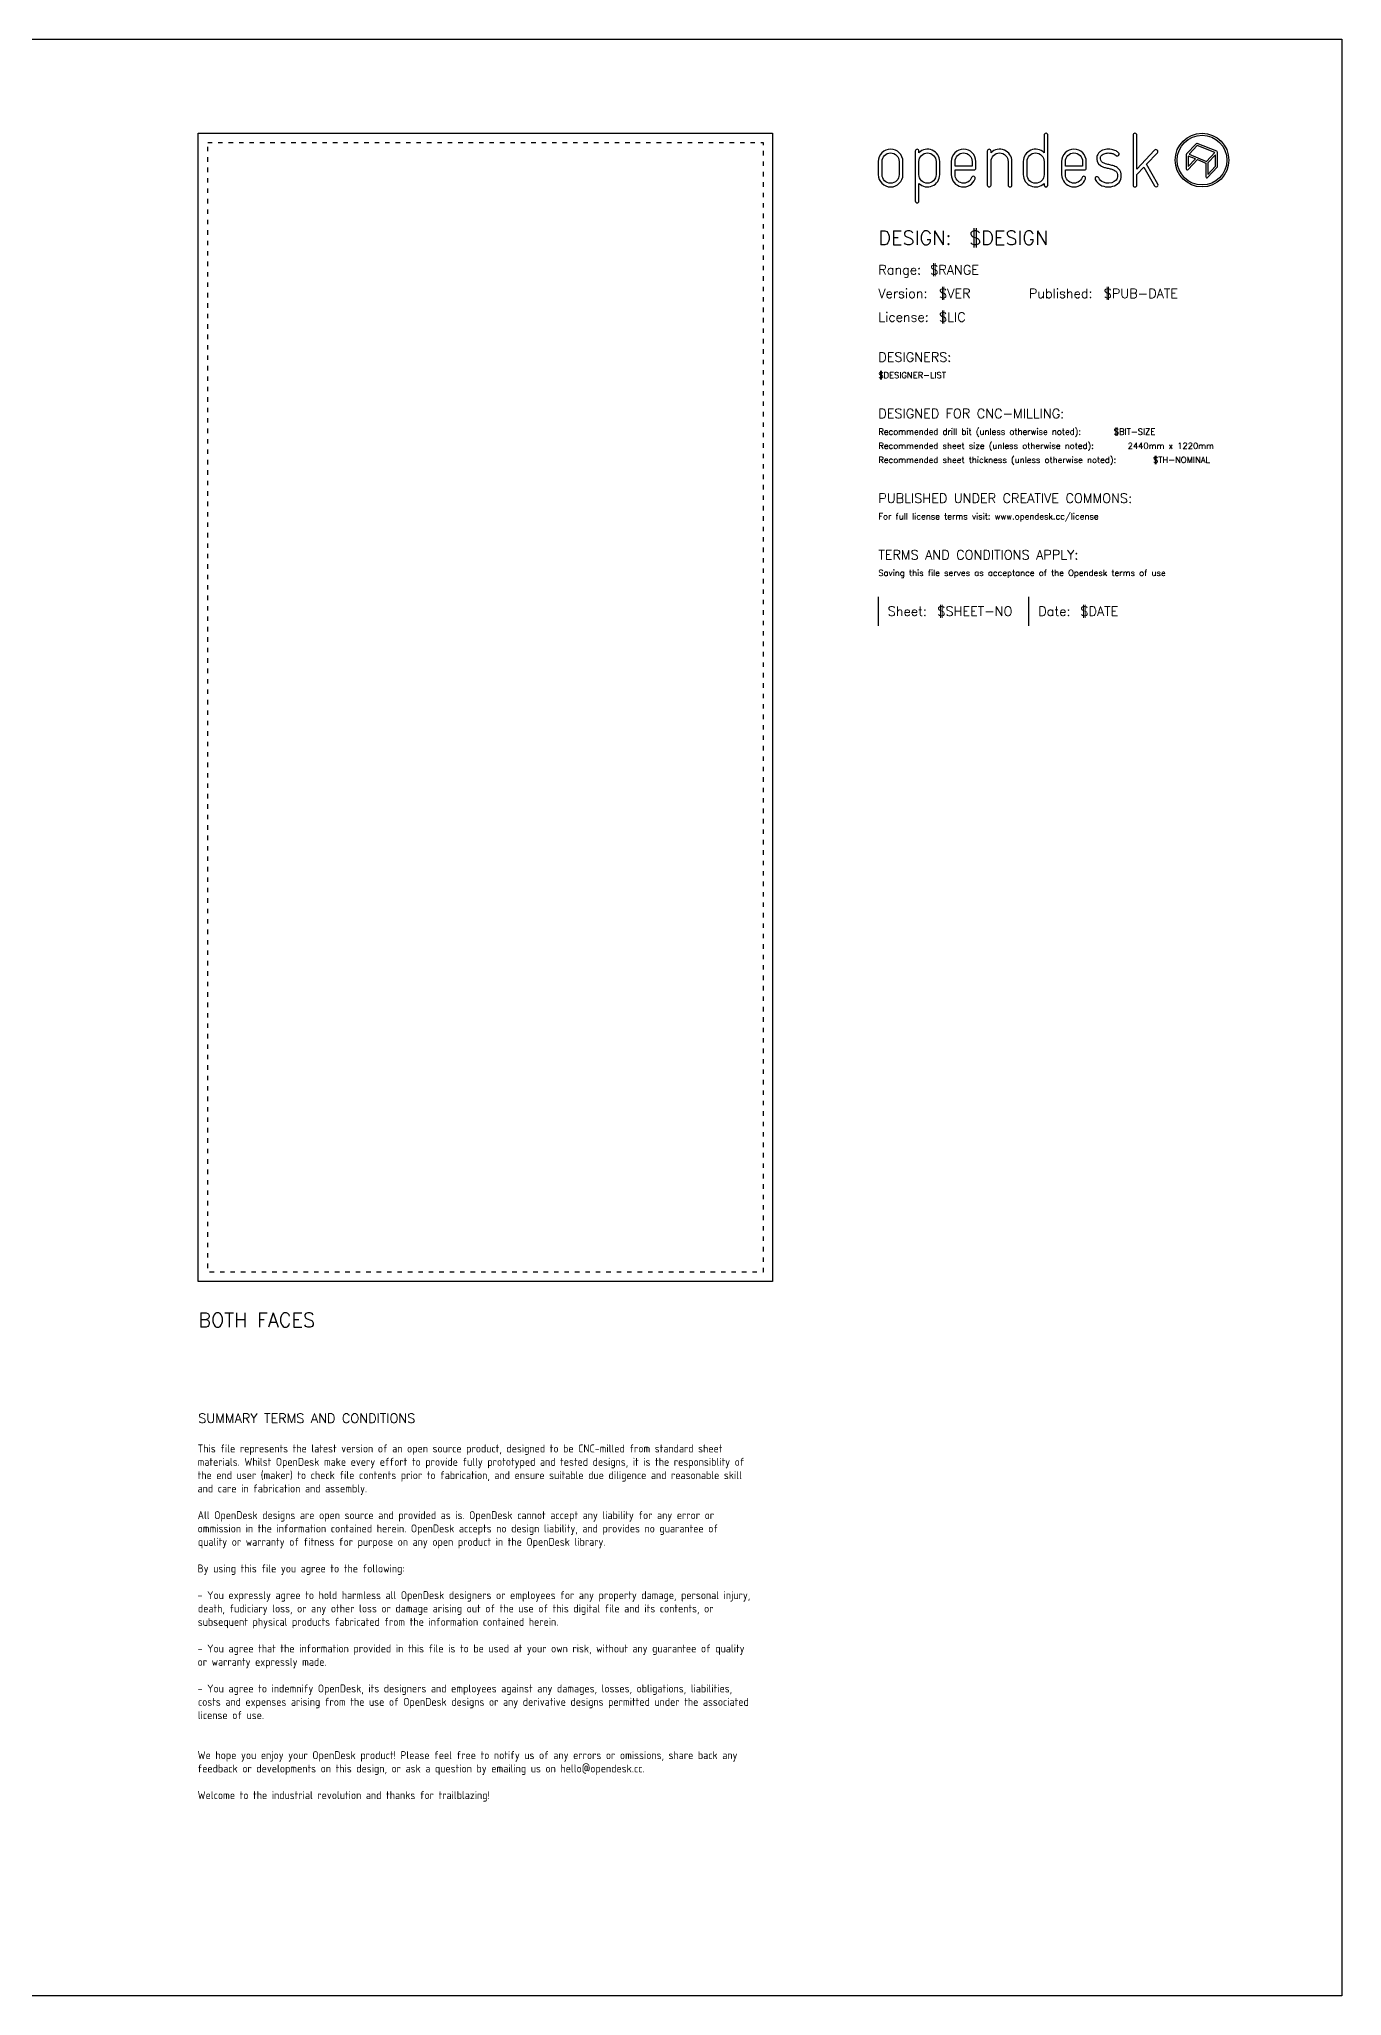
# Model space of a CAD drawing. Extents: x -300 to 5880, y -300 to 4158.
# Drawn here: x 3112 to 5880, y 0 to 4158 of the extents above; entities that cross this region are included whole.
import ezdxf
from ezdxf.enums import TextEntityAlignment as Align

# ---------------------------------------------------------------- set-up
doc = ezdxf.new("R2010")
doc.units = 0
doc.linetypes.add('DGN_STYLE_5', pattern=[22.17944, 9.505474, -12.673965])
doc.layers.add('00-NOPRINT_TEXT', color=7, linetype='CONTINUOUS')
doc.layers.add('00_NOPRINT_TOLERANCE', color=7, linetype='DGN_STYLE_5')
doc.layers.add('BOARD_$TH-NOMINAL', color=3, linetype='CONTINUOUS', lineweight=30)
doc.styles.add('OD-ISOCP-17', font='isocp.shx', dxfattribs={"height": 17})
doc.styles.add('OD-SIMPLEX-13', font='simplex.shx', dxfattribs={"height": 13})
doc.styles.add('OD-SIMPLEX-20', font='simplex.shx', dxfattribs={"height": 20})
doc.styles.add('OD-SIMPLEX-30', font='simplex.shx', dxfattribs={"height": 30})

msp = doc.modelspace()

# ---------------------------------------------------------------- linework, layer by layer
at = {"layer": '00-NOPRINT_TEXT', "color": 7}
for p, q in [((4895, 2973), (4895, 2911.3)), ((5214.8, 2911.3), (5214.8, 2973))]:
    msp.add_line(p, q, dxfattribs=at)
at = {"layer": '00-NOPRINT_TEXT', "flags": 128}
msp.add_lwpolyline([(0, 4158), (5880, 4158), (5880, 0), (0, 0)], close=True, dxfattribs=at)
at = {"layer": '00-NOPRINT_TEXT'}
for points in [[(5203, 3870.1, 0.662711), (5247.4, 3851.4), (5247.4, 3848, 1), (5255.3, 3848), (5255.3, 3954, 1), (5247.4, 3954), (5247.4, 3916.7, 0.662711), (5203, 3898)], [(5459.1, 3886), (5482.1, 3846, 1), (5489, 3850), (5464.8, 3892.1), (5487.9, 3916.6, 1), (5482.1, 3922), (5444.4, 3881.9), (5444.4, 3954, 1), (5436.4, 3954), (5436.4, 3848, 1), (5444.4, 3848), (5444.4, 3870.4)], [(4895, 3898), (4895, 3870.1, 1), (4947.3, 3870.1), (4947.3, 3898, 1)], [(4939.3, 3898), (4939.3, 3870.1, -1), (4902.9, 3870.1), (4902.9, 3898, -1)], [(5025.6, 3898, 0.662711), (4981.3, 3916.7), (4981.3, 3920.1, 1), (4973.4, 3920.1), (4973.4, 3814.1, 1), (4981.3, 3814.1), (4981.3, 3851.4, 0.662711), (5025.6, 3870.1)], [(4981.3, 3898, -1), (5017.7, 3898), (5017.7, 3870.1, -1), (4981.3, 3870.1)], [(5102.3, 3898, 1), (5050, 3898), (5050, 3870.1, 0.839291), (5100.7, 3861.2, 1), (5093.3, 3863.9, -0.839291), (5058, 3870.1), (5058, 3880.1), (5098.3, 3880.1, 0.414214), (5102.3, 3884.1)], [(5094.4, 3888.1), (5058, 3888.1), (5058, 3898, -1), (5094.4, 3898)], [(5178.9, 3898, 0.662711), (5134.5, 3916.7), (5134.5, 3920.1, 1), (5126.6, 3920.1), (5126.6, 3848, 1), (5134.5, 3848), (5134.5, 3898, -1), (5170.9, 3898), (5170.9, 3848, 1), (5178.9, 3848)], [(5247.4, 3870.1, -1), (5211, 3870.1), (5211, 3898, -1), (5247.4, 3898)], [(5336.9, 3898, 1), (5284.6, 3898), (5284.6, 3870.1, 0.839291), (5335.3, 3861.2, 1), (5327.9, 3863.9, -0.839291), (5292.6, 3870.1), (5292.6, 3880.1), (5332.9, 3880.1, 0.414214), (5336.9, 3884.1)], [(5329, 3888.1), (5292.6, 3888.1), (5292.6, 3898, -1), (5329, 3898)], [(5400.1, 3920.3, 0.045707), (5395.6, 3922.3, 0.040194), (5390.8, 3923.5, 0.040556), (5383.5, 3924, 0.094973), (5371.7, 3921.8, 0.070872), (5365.8, 3918.4, 0.048346), (5363.1, 3915.9, 0.04488), (5361.1, 3913.1, 0.072273), (5359.4, 3908.6, 0.309308), (5366.9, 3889.4, 0.053458), (5372, 3886.7, 0.041245), (5379.1, 3884.5, -0.005863), (5387.4, 3882.6, -0.030773), (5394.7, 3880.3, -0.132607), (5400.9, 3875.8, -0.093408), (5402.4, 3872.9, -0.14847), (5402.6, 3862.7, -0.201639), (5396.5, 3855.2, -0.222831), (5373.2, 3853.9, -0.190617), (5363.3, 3863.4, 1), (5356.1, 3860, 0.190617), (5370.2, 3846.5, 0.222831), (5400.2, 3848.2, 0.201639), (5410.2, 3860.4, 0.14847), (5410, 3875.3, 0.093408), (5407, 3880.8, 0.132607), (5397.5, 3887.7, 0.030773), (5389.3, 3890.3, 0.005863), (5380.8, 3892.3, -0.041245), (5374.9, 3894.1, -0.053458), (5371.4, 3896, -0.305258), (5367.1, 3906.7, -0.07419), (5368, 3909.1, -0.042878), (5369.1, 3910.7, -0.048346), (5370.7, 3912.1, -0.070872), (5374.6, 3914.4, -0.094973), (5383.5, 3916.1, -0.040556), (5389.6, 3915.6, -0.040194), (5393.1, 3914.7, -0.045707), (5396.3, 3913.3, -0.062202), (5400.1, 3910.6, 1), (5405.5, 3916.4, 0.062202)], [(5615.1, 3885.8, 0.190898), (5615.7, 3887.3), (5615.7, 3917.6, 0.306072), (5614.4, 3919.6), (5572.8, 3936.3, 0.309065), (5570.5, 3935.8), (5550.1, 3914, 0.190898), (5549.5, 3912.6), (5549.5, 3882.2, 0.679405), (5553.1, 3880.8), (5572.9, 3901.9), (5591.1, 3894.5), (5591.1, 3865.5, 0.679405), (5594.7, 3864.1)]]:
    msp.add_lwpolyline(points, format="xyb", close=True, dxfattribs=at)
for points in [[(5553.7, 3909.6), (5553.7, 3887.4), (5568.8, 3903.5)], [(5592.6, 3898.3), (5610, 3916.9), (5572.6, 3931.9), (5555.2, 3913.4)], [(5595.2, 3870.7), (5611.5, 3888.1), (5611.5, 3912.4), (5595.2, 3895.1)]]:
    msp.add_lwpolyline(points, close=True, dxfattribs=at)
for radius in [57, 52.9]:
    msp.add_circle((5582.9, 3901), radius, dxfattribs=at)
at = {"layer": '00_NOPRINT_TOLERANCE', "flags": 128}
for points in [[(3450, 3958), (4670, 3958), (4670, 1518), (3450, 1518)], [(3470, 3938), (4650, 3938), (4650, 1538), (3470, 1538)]]:
    msp.add_lwpolyline(points, close=True, dxfattribs=at)
at = {"layer": 'BOARD_$TH-NOMINAL', "flags": 128}
msp.add_lwpolyline([(3450, 3958), (4670, 3958), (4670, 1518), (3450, 1518)], close=True, dxfattribs=at)

# ---------------------------------------------------------------- texts
at = {"layer": '00-NOPRINT_TEXT'}
for s, height, style, p in [('DESIGN:', 30, 'OD-SIMPLEX-30', (4895, 3720.9)), ('$DESIGN', 30, 'OD-SIMPLEX-30', (5087.8, 3720.9)), ('Range:', 20, 'OD-SIMPLEX-20', (4895, 3657.9)), ('$RANGE', 20, 'OD-SIMPLEX-20', (5005.3, 3657.9)), ('Version:', 20, 'OD-SIMPLEX-20', (4895, 3607.7)), ('$VER', 20, 'OD-SIMPLEX-20', (5024.2, 3607.7)), ('Published:', 20, 'OD-SIMPLEX-20', (5214.8, 3607.7)), ('$PUB-DATE', 20, 'OD-SIMPLEX-20', (5374.1, 3607.7)), ('License:', 20, 'OD-SIMPLEX-20', (4895, 3557.4)), ('$LIC', 20, 'OD-SIMPLEX-20', (5024.2, 3557.4)), ('$DESIGNER-LIST', 13, 'OD-SIMPLEX-13', (4895, 3437.4)), ('DESIGNERS:', 20, 'OD-SIMPLEX-20', (4895, 3472.4)), ('DESIGNED FOR CNC-MILLING:', 20, 'OD-SIMPLEX-20', (4895, 3352.4)), ('Recommended drill bit (unless otherwise noted):', 13, 'OD-SIMPLEX-13', (4895, 3317.4)), ('$BIT-SIZE', 13, 'OD-SIMPLEX-13', (5395.5, 3317.4)), ('Recommended sheet size (unless otherwise noted):', 13, 'OD-SIMPLEX-13', (4895, 3287.4)), ('2440mm x 1220mm', 13, 'OD-SIMPLEX-13', (5424.9, 3287.4)), ('Recommended sheet thickness (unless otherwise noted):', 13, 'OD-SIMPLEX-13', (4895, 3257.4)), ('$TH-NOMINAL', 13, 'OD-SIMPLEX-13', (5478.8, 3257.4)), ('PUBLISHED UNDER CREATIVE COMMONS:', 20, 'OD-SIMPLEX-20', (4895, 3172.4)), ('For full license terms visit: www.opendesk.cc/license', 13, 'OD-SIMPLEX-13', (4895, 3137.4)), ('TERMS AND CONDITIONS APPLY:', 20, 'OD-SIMPLEX-20', (4895, 3052.3)), ('Saving this file serves as acceptance of the Opendesk terms of use ', 13, 'OD-SIMPLEX-13', (4895, 3017.3)), ('Sheet:', 20, 'OD-SIMPLEX-20', (4915, 2932.3)), ('$SHEET-NO', 20, 'OD-SIMPLEX-20', (5020.6, 2932.3)), ('Date:', 20, 'OD-SIMPLEX-20', (5234.8, 2932.3)), ('$DATE', 20, 'OD-SIMPLEX-20', (5324.4, 2932.3))]:
    msp.add_text(s, height=height, dxfattribs=dict(at, style=style)).set_placement(p)
at = {"layer": '00-NOPRINT_TEXT', "color": 7}
for s, height, style, p in [('BOTH FACES', 30, 'OD-SIMPLEX-30', (3450, 1451.3)), ('SUMMARY TERMS AND CONDITIONS', 20, 'OD-SIMPLEX-20', (3450, 1237.4))]:
    msp.add_text(s, height=height, rotation=360, dxfattribs=dict(at, style=style)).set_placement(p, align=Align.TOP_LEFT)
at = {"layer": '00-NOPRINT_TEXT', "color": 7, "style": 'OD-ISOCP-17'}
for s, p in [('This file represents the latest version of an open source product, designed to be CNC-milled from standard sheet', (3448.5, 1154.7)), ('materials. Whilst OpenDesk make every effort to provide fully prototyped and tested designs, it is the responsiblity of', (3448.5, 1126.3)), ('the end user (maker) to check file contents prior to fabrication, and ensure suitable due diligence and reasonable skill', (3448.5, 1098)), ('and care in fabrication and assembly.', (3448.5, 1069.7)), ('All OpenDesk designs are open source and provided as is. OpenDesk cannot accept any liability for any error or', (3448.5, 1013)), ('ommission in the information contained herein. OpenDesk accepts no design liability, and provides no guarantee of', (3448.5, 984.7)), ('quality or warranty of fitness for purpose on any open product in the OpenDesk library.', (3449.1, 956.3)), ('By using this file you agree to the following:', (3448.5, 899.7)), ('- You expressly agree to hold harmless all OpenDesk designers or employees for any property damage, personal injury,', (3448.5, 843)), ('death, fudiciary loss, or any other loss or damage arising out of the use of this digital file and its contents, or', (3449.1, 814.7)), ('subsequent physical products fabricated from the information contained herein.', (3449, 786.3)), ('- You agree that the information provided in this file is to be used at your own risk, without any guarantee of quality', (3448.5, 729.7)), ('or warranty expressly made.', (3448.5, 701.3)), ('- You agree to indemnify OpenDesk, its designers and employees against any damages, losses, obligations, liabilities,', (3448.5, 644.7)), ('costs and expenses arising from the use of OpenDesk designs or any derivative designs permitted under the associated', (3449.1, 616.3)), ('license of use.', (3448.8, 588)), ('We hope you enjoy your OpenDesk product! Please feel free to notify us of any errors or omissions, share back any', (3448.5, 503)), ('feedback or developments on this design, or ask a question by emailing us on hello@opendesk.cc.', (3448.5, 474.7)), ('Welcome to the industrial revolution and thanks for trailblazing!', (3448.5, 418))]:
    msp.add_text(s, height=17, rotation=360, dxfattribs=at).set_placement(p)

doc.saveas('drawing.dxf')
